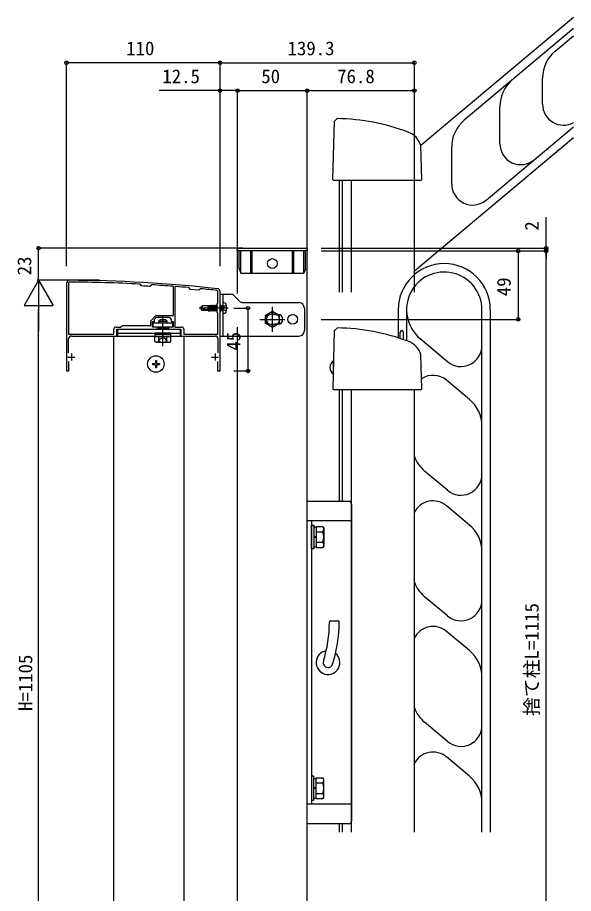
# Model space of a CAD drawing. Units: millimetres, scale not verified. Extents: x -990 to 990, y -1600 to 1602.
# Drawn here: x -392 to 6, y -1049 to -421 of the extents above; entities that cross this region are included whole.
import ezdxf
from ezdxf.enums import TextEntityAlignment as Align

# ---------------------------------------------------------------- set-up
doc = ezdxf.new("R2010")
doc.units = ezdxf.units.MM
doc.header["$LTSCALE"] = 8
for name, color, linetype in [('0-2_YKK_11', 7, 'Continuous'), ('0-3_YKK_12', 2, 'Continuous'), ('0-4_YKK_13', 4, 'Continuous'), ('0-5_YKK_D', 6, 'Continuous')]:
    doc.layers.add(name, color=color, linetype=linetype)
doc.styles.add('ＭＳ ゴシック', font='')
doc.styles.get('ＭＳ ゴシック').set_extended_font_data('MS Gothic')

msp = doc.modelspace()

# ---------------------------------------------------------------- linework, layer by layer
at = {"layer": '0-2_YKK_11'}
for p, q in [((-355.988, -611.988), (-355.988, -648.387)), ((-279.264, -614.139), (-279.588, -614.438)), ((-279.588, -614.438), (-279.588, -643.187)), ((-355.788, -661.628), (-355.788, -651.687)), ((-248.788, -651.687), (-248.788, -661.628)), ((-356.288, -664.687), (-351.288, -664.687)), ((-353.788, -662.187), (-353.788, -667.187)), ((-253.288, -664.687), (-248.288, -664.687)), ((-250.788, -662.187), (-250.788, -667.187))]:
    msp.add_line(p, q, dxfattribs=at)
for points in [[(-357.288, -611.687), (-357.288, -674.687), (-355.588, -674.687), (-355.588, -667.85)], [(-355.988, -611.988), (-355.988, -648.387), (-323.288, -648.387), (-323.288, -644.687)], [(-321.788, -643.187), (-318.288, -643.187), (-317.288, -642.187), (-296.988, -642.187), (-296.988, -638.69), (-293.285, -634.987), (-288.288, -634.987), (-280.588, -634.987), (-280.588, -614.312), (-280.864, -614.012)], [(-303.303, -613.716), (-303.511, -613.616), (-304.469, -612.539), (-304.677, -612.439)], [(-296.051, -612.943), (-296.269, -613.018), (-297.345, -613.976), (-297.562, -614.052)], [(-279.588, -614.438), (-279.588, -643.187), (-274.788, -643.187)], [(-261.115, -615.752), (-261.336, -615.82), (-262.531, -616.812), (-268.506, -616.258), (-269.506, -615.053), (-269.71, -614.946)], [(-273.288, -644.687), (-273.288, -648.387), (-248.788, -648.387), (-248.788, -633.187), (-249.288, -632.687), (-249.288, -626.687), (-248.788, -626.187), (-248.788, -617.934)], [(-248.988, -667.85), (-248.988, -674.687), (-247.288, -674.687), (-247.288, -617.687)], [(-353.788, -649.687), (-321.288, -649.687), (-321.288, -644.687), (-292.288, -644.687), (-292.288, -643.187), (-295.788, -643.187), (-295.788, -639.187), (-294.288, -639.187), (-294.288, -637.687), (-292.788, -636.187), (-288.746, -636.187), (-288.563, -636.067), (-288.013, -636.067), (-287.829, -636.187), (-283.788, -636.187), (-282.288, -637.687), (-282.288, -639.187), (-280.788, -639.187), (-280.788, -643.187), (-284.288, -643.187), (-284.288, -644.687), (-275.288, -644.687), (-275.288, -649.687), (-250.788, -649.687)]]:
    msp.add_lwpolyline(points, dxfattribs=at)
for centre, radius, start, end in [((-355.288, -611.687), 2, 89.80939, 179.99999), ((-354.988, -611.988), 1, 89.79207, 179.99998), ((-358.608, -1609.679), 999.997, 83.71122, 89.80938), ((-358.608, -1609.672), 998.69, 86.90445, 89.7921), ((-358.607, -1609.664), 997.482, 86.49138, 86.82169), ((-358.607, -1609.668), 998.686, 85.53529, 86.4087), ((-358.605, -1609.641), 998.659, 84.8931, 85.4432), ((-358.608, -1609.683), 998.701, 83.73822, 84.39786), ((-249.788, -617.934), 1, 360, 83.73824), ((-249.288, -617.687), 2, 359.99999, 83.71124), ((-321.788, -644.687), 1.5, 90.00001, 179.99999), ((-274.788, -644.687), 1.5, 0.00001, 89.99999), ((-353.788, -651.687), 2, 90.00001, 179.99999), ((-250.788, -651.687), 2, 0.00001, 89.99999)]:
    msp.add_arc(centre, radius, start, end, dxfattribs=at)
at = {"layer": '0-3_YKK_12'}
for p, q in [((-234.787, -619.184), (-234.787, -588.687)), ((-184.787, -1165.687), (-184.787, -588.687)), ((-234.787, -1165.687), (-234.787, -643.187)), ((-323.288, -649.687), (-294.038, -649.687))]:
    msp.add_line(p, q, dxfattribs=at)
msp.add_lwpolyline([(-282.538, -649.687), (-273.288, -649.687), (-273.288, -1181.687), (-323.288, -1181.687), (-323.288, -649.687)], dxfattribs=at)
at = {"layer": '0-4_YKK_13'}
for p, q in [((6.071, -421.367), (-103.359, -513.19)), ((6.071, -429.2), (-72.257, -494.925)), ((-7.143, -445.509), (6.071, -434.421)), ((-16.073, -483.495), (-16.073, -464.66)), ((-46.715, -511.817), (-46.715, -485.15)), ((-166.387, -537.475), (-165.295, -495.747)), ((-165.295, -495.747), (-163.243, -493.787)), ((-56.581, -552.263), (6.071, -499.692)), ((6.071, -507.524), (-107.987, -603.231)), ((-102.723, -537.475), (-103.361, -513.111)), ((-81.187, -540.742), (-81.187, -514.076)), ((-165.705, -538.157), (-166.387, -537.475)), ((-103.405, -538.157), (-165.705, -538.157)), ((-161.687, -618.157), (-161.687, -538.157)), ((-159.487, -618.157), (-159.487, -538.157)), ((-153.087, -618.157), (-153.087, -538.157)), ((-107.987, -618.157), (-107.987, -538.157)), ((-102.723, -537.475), (-103.405, -538.157)), ((-234.987, -588.687), (-234.987, -587.687)), ((-184.587, -588.687), (-234.987, -588.687)), ((-233.987, -586.687), (-185.587, -586.687)), ((-233.487, -601.39), (-233.487, -588.687)), ((-232.287, -604.687), (-232.287, -588.687)), ((-225.287, -604.687), (-225.287, -588.687)), ((-224.287, -604.687), (-224.287, -588.687)), ((-195.287, -604.687), (-195.287, -588.687)), ((-194.287, -604.687), (-194.287, -588.687)), ((-186.087, -601.39), (-186.087, -588.687)), ((-184.587, -588.687), (-184.587, -587.687)), ((-233.487, -601.39), (-232.287, -604.687)), ((-186.087, -601.39), (-187.287, -604.687)), ((-247.287, -649.687), (-247.287, -619.687)), ((-247.287, -619.687), (-239.944, -619.687)), ((-245.287, -619.687), (-245.287, -649.687)), ((-233.459, -624.516), (-237.116, -620.859)), ((-253.858, -631.787), (-254.648, -627.587)), ((-253.758, -631.787), (-254.548, -627.587)), ((-254.188, -628.212), (-254.548, -627.587)), ((-252.458, -631.787), (-253.248, -627.587)), ((-252.358, -631.787), (-253.148, -627.587)), ((-252.788, -628.212), (-253.148, -627.587)), ((-252.209, -628.212), (-251.848, -627.587)), ((-251.058, -631.787), (-251.848, -627.587)), ((-251.848, -627.587), (-251.748, -627.587)), ((-250.958, -631.787), (-251.748, -627.587)), ((-251.388, -628.212), (-251.748, -627.587)), ((-250.809, -628.212), (-250.448, -627.587)), ((-249.658, -631.787), (-250.448, -627.587)), ((-250.448, -627.587), (-250.348, -627.587)), ((-249.558, -631.787), (-250.348, -627.587)), ((-249.988, -628.212), (-250.348, -627.587)), ((-246.609, -628.212), (-246.248, -627.587)), ((-246.248, -627.587), (-246.148, -627.587)), ((-245.787, -630.036), (-246.248, -627.587)), ((-245.788, -628.212), (-246.148, -627.587)), ((-245.787, -629.505), (-246.148, -627.587)), ((-243.808, -626.084), (-245.287, -625.687)), ((-245.287, -625.687), (-245.287, -633.687)), ((-242.721, -627.487), (-244.652, -628.429)), ((-230.631, -625.687), (-190.787, -625.687)), ((-241.487, -629.687), (-262.287, -629.687)), ((-261.287, -629.687), (-260.225, -627.987)), ((-261.287, -629.687), (-260.225, -631.387)), ((-261.061, -629.591), (-255.787, -631.004)), ((-255.788, -627.987), (-260.225, -627.987)), ((-255.787, -631.387), (-260.225, -631.387)), ((-255.787, -631.387), (-255.788, -627.987)), ((-255.588, -628.212), (-255.788, -627.987)), ((-255.158, -631.787), (-255.788, -628.442)), ((-255.258, -631.787), (-255.787, -628.973)), ((-255.787, -630.533), (-255.619, -631.162)), ((-255.787, -631.162), (-255.619, -631.162)), ((-255.619, -631.162), (-255.258, -631.787)), ((-255.588, -628.212), (-255.009, -628.212)), ((-254.797, -631.162), (-255.588, -628.212)), ((-255.258, -631.787), (-255.158, -631.787)), ((-254.797, -631.162), (-255.158, -631.787)), ((-255.009, -628.212), (-254.219, -631.162)), ((-254.797, -631.162), (-254.219, -631.162)), ((-254.219, -631.162), (-253.858, -631.787)), ((-253.397, -631.162), (-254.188, -628.212)), ((-254.188, -628.212), (-253.609, -628.212)), ((-253.858, -631.787), (-253.758, -631.787)), ((-253.397, -631.162), (-253.758, -631.787)), ((-253.609, -628.212), (-252.819, -631.162)), ((-253.397, -631.162), (-251.419, -631.162)), ((-252.819, -631.162), (-252.458, -631.787)), ((-251.997, -631.162), (-252.788, -628.212)), ((-252.788, -628.212), (-252.209, -628.212)), ((-252.458, -631.787), (-252.358, -631.787)), ((-251.997, -631.162), (-252.358, -631.787)), ((-252.209, -628.212), (-251.419, -631.162)), ((-250.597, -631.162), (-251.388, -628.212)), ((-251.388, -628.212), (-250.809, -628.212)), ((-250.597, -631.162), (-250.958, -631.787)), ((-250.809, -628.212), (-250.019, -631.162)), ((-250.597, -631.162), (-250.019, -631.162)), ((-250.019, -631.162), (-249.658, -631.787)), ((-249.288, -630.824), (-249.988, -628.212)), ((-249.988, -628.212), (-249.409, -628.212)), ((-249.658, -631.787), (-249.558, -631.787)), ((-249.288, -631.319), (-249.558, -631.787)), ((-249.409, -628.212), (-249.288, -628.002)), ((-249.409, -628.212), (-249.288, -628.666)), ((-246.758, -631.787), (-247.288, -628.972)), ((-246.858, -631.787), (-247.288, -629.504)), ((-247.288, -630.905), (-247.219, -631.162)), ((-247.288, -631.162), (-247.219, -631.162)), ((-247.188, -628.212), (-246.609, -628.212)), ((-246.397, -631.162), (-246.758, -631.787)), ((-246.609, -628.212), (-245.819, -631.162)), ((-246.397, -631.162), (-245.787, -631.162)), ((-245.687, -627.987), (-245.788, -627.987)), ((-245.787, -631.387), (-245.788, -627.987)), ((-245.687, -631.387), (-245.787, -631.387)), ((-244.652, -628.429), (-245.321, -629.687)), ((-243.808, -633.291), (-245.287, -633.687)), ((-209.788, -646.687), (-209.788, -628.687)), ((-186.787, -629.687), (-186.787, -645.687)), ((-119.551, -630.757), (-119.551, -650.954)), ((-113.551, -630.757), (-113.551, -652.988)), ((-53.551, -630.757), (-53.551, -1005.187)), ((-291.288, -638.988), (-290.288, -637.988)), ((-291.288, -638.988), (-285.288, -638.988)), ((-291.288, -638.988), (-291.288, -640.287)), ((-290.748, -638.448), (-290.748, -640.287)), ((-286.288, -637.988), (-290.288, -637.988)), ((-288.288, -656.809), (-288.288, -635.398)), ((-285.288, -638.988), (-286.288, -637.988)), ((-285.828, -638.448), (-285.828, -640.287)), ((-285.288, -640.287), (-285.288, -638.988)), ((-218.788, -637.687), (-200.788, -637.687)), ((-208.288, -634.187), (-210.787, -634.187)), ((-208.288, -634.187), (-205.788, -634.187)), ((-320.788, -644.687), (-320.788, -649.687)), ((-320.788, -644.687), (-275.788, -644.687)), ((-291.288, -643.187), (-291.288, -643.888)), ((-291.288, -643.888), (-285.288, -643.888)), ((-291.288, -643.888), (-290.826, -644.687)), ((-290.748, -643.187), (-290.748, -644.687)), ((-285.828, -643.187), (-285.828, -644.687)), ((-285.288, -643.888), (-285.749, -644.687)), ((-285.288, -643.888), (-285.288, -643.187)), ((-275.788, -644.687), (-275.788, -649.687)), ((-210.787, -641.187), (-208.288, -641.187)), ((-205.788, -641.187), (-208.288, -641.187)), ((-166.287, -687.475), (-165.195, -645.747)), ((-165.195, -645.747), (-163.143, -643.787)), ((-320.788, -647.687), (-275.788, -647.687)), ((-320.788, -649.687), (-294.038, -649.687)), ((-293.288, -649.988), (-294.061, -650.434)), ((-294.061, -653.541), (-294.061, -650.434)), ((-282.538, -647.687), (-294.038, -647.687)), ((-294.038, -648.487), (-294.038, -649.988)), ((-294.038, -648.487), (-282.538, -648.487)), ((-294.038, -649.988), (-282.538, -649.988)), ((-293.288, -649.988), (-283.288, -649.988)), ((-291.174, -653.541), (-291.174, -650.434)), ((-285.401, -653.541), (-285.401, -650.434)), ((-283.288, -649.988), (-282.514, -650.434)), ((-282.538, -649.988), (-282.538, -648.487)), ((-282.538, -649.687), (-275.788, -649.687)), ((-282.514, -653.541), (-282.514, -650.434)), ((-247.287, -649.687), (-190.787, -649.687)), ((-118.051, -651.437), (-118.051, -646.757)), ((-116.051, -646.757), (-116.051, -652.107)), ((-103.906, -651.44), (-84.193, -667.982)), ((-293.288, -653.988), (-294.061, -653.541)), ((-293.288, -653.988), (-283.288, -653.988)), ((-283.288, -653.988), (-282.514, -653.541)), ((-102.623, -687.475), (-103.261, -663.111)), ((-295.788, -669.337), (-295.788, -670.037)), ((-295.788, -669.337), (-294.138, -669.337)), ((-295.788, -670.037), (-294.138, -670.037)), ((-293.638, -667.187), (-292.938, -667.187)), ((-293.638, -667.187), (-293.638, -668.837)), ((-293.638, -670.537), (-293.638, -672.187)), ((-292.938, -667.187), (-292.938, -668.837)), ((-292.938, -670.537), (-292.938, -672.187)), ((-292.438, -669.337), (-290.788, -669.337)), ((-292.438, -670.037), (-290.788, -670.037)), ((-290.788, -669.337), (-290.788, -670.037)), ((-166.072, -667.306), (-166.072, -677.008)), ((-165.831, -670.057), (-166.072, -670.057)), ((-293.638, -672.187), (-292.938, -672.187)), ((-165.941, -674.257), (-166.072, -674.257)), ((-68.481, -695.079), (-86.551, -679.917)), ((-165.605, -688.157), (-166.287, -687.475)), ((-103.305, -688.157), (-165.605, -688.157)), ((-161.587, -768.157), (-161.587, -688.157)), ((-159.387, -768.157), (-159.387, -688.157)), ((-152.987, -1005.187), (-152.987, -688.157)), ((-107.987, -1005.187), (-107.987, -688.157)), ((-102.623, -687.475), (-103.305, -688.157)), ((-59.551, -748.729), (-59.551, -714.183)), ((-84.193, -760.22), (-100.62, -746.435)), ((-59.551, -804.183), (-59.551, -748.729)), ((-154.987, -768.187), (-184.787, -768.187)), ((-152.987, -770.187), (-152.987, -997.187)), ((-68.481, -785.079), (-84.909, -771.294)), ((-152.987, -782.187), (-184.887, -782.187)), ((-181.687, -782.187), (-181.687, -985.187)), ((-180.087, -786.637), (-178.487, -786.637)), ((-178.487, -786.182), (-173.568, -786.182)), ((-178.487, -786.182), (-178.487, -801.193)), ((-178.487, -789.687), (-178.487, -797.687)), ((-178.487, -789.935), (-173.568, -789.935)), ((-172.987, -787.187), (-173.568, -786.182)), ((-172.987, -787.187), (-172.987, -800.187)), ((-178.487, -793.437), (-180.087, -793.437)), ((-178.487, -793.937), (-180.087, -793.937)), ((-180.087, -800.737), (-178.487, -800.737)), ((-178.487, -797.44), (-173.568, -797.44)), ((-178.487, -801.193), (-173.568, -801.193)), ((-172.987, -800.187), (-173.568, -801.193)), ((-59.551, -838.729), (-59.551, -804.183)), ((-84.193, -850.22), (-100.62, -836.435)), ((-59.551, -894.183), (-59.551, -838.729)), ((-167.884, -853.687), (-162.884, -853.687)), ((-68.481, -875.079), (-84.909, -861.294)), ((-59.551, -928.729), (-59.551, -894.183)), ((-84.193, -940.22), (-100.62, -926.435)), ((-59.551, -984.183), (-59.551, -928.729)), ((-68.481, -965.079), (-84.909, -951.294)), ((-180.087, -966.637), (-178.487, -966.637)), ((-178.487, -966.182), (-173.568, -966.182)), ((-178.487, -981.193), (-178.487, -966.182)), ((-172.987, -967.187), (-173.568, -966.182)), ((-178.487, -977.687), (-178.487, -969.687)), ((-178.487, -969.935), (-173.568, -969.935)), ((-172.987, -980.187), (-172.987, -967.187)), ((-178.487, -973.437), (-180.087, -973.437)), ((-178.487, -973.937), (-180.087, -973.937)), ((-178.487, -977.44), (-173.568, -977.44)), ((-152.987, -985.187), (-184.887, -985.187)), ((-180.087, -980.737), (-178.487, -980.737)), ((-178.487, -981.193), (-173.568, -981.193)), ((-172.987, -980.187), (-173.568, -981.193)), ((-59.551, -1005.187), (-59.551, -984.183)), ((-154.987, -999.187), (-184.787, -999.187)), ((-161.587, -1005.187), (-161.587, -999.157)), ((-159.387, -1005.187), (-159.387, -999.157))]:
    msp.add_line(p, q, dxfattribs=at)
for points in [[(-232.287, -604.687), (-187.287, -604.687), (-187.287, -588.687)], [(-255.009, -628.212), (-254.648, -627.587), (-254.548, -627.587)], [(-253.609, -628.212), (-253.248, -627.587), (-253.148, -627.587)], [(-251.419, -631.162), (-251.058, -631.787), (-250.958, -631.787)], [(-246.397, -631.162), (-247.188, -628.212), (-247.288, -628.039)], [(-247.219, -631.162), (-246.858, -631.787), (-246.758, -631.787)], [(-242.721, -631.887), (-244.652, -630.946), (-245.321, -629.687)], [(-59.551, -710.118), (-59.551, -656.495), (-59.551, -630.753)], [(-294.038, -647.687), (-294.038, -648.487), (-282.538, -648.487), (-282.538, -647.687)], [(-291.338, -653.99), (-290.188, -651.633), (-288.288, -650.622)], [(-285.238, -653.99), (-286.388, -651.633), (-288.288, -650.622)]]:
    msp.add_lwpolyline(points, dxfattribs=at)
for points in [[(-209.788, -643.461), (-214.788, -640.574), (-214.788, -634.801), (-209.788, -631.914), (-204.788, -634.801), (-204.788, -640.574)], [(-295.288, -640.287), (-281.288, -640.287), (-281.288, -643.187), (-295.288, -643.187)], [(-181.687, -802.187), (-181.687, -785.187), (-180.087, -785.187), (-180.087, -802.187)], [(-181.687, -965.187), (-181.687, -982.187), (-180.087, -982.187), (-180.087, -965.187)]]:
    msp.add_lwpolyline(points, close=True, dxfattribs=at)
for centre, radius in [((-209.787, -597.687), 3.5), ((-209.788, -637.687), 5), ((-195.287, -637.687), 3.5), ((-293.288, -669.687), 5.9)]:
    msp.add_circle(centre, radius, dxfattribs=at)
for centre, radius, start, end in [((8.927, -464.66), 25, 130, 180), ((-21.715, -485.15), 25, 130, 180), ((-1.073, -483.495), 15, 180, 298.44284), ((-166.31, -648.257), 154.5, 69.60904, 88.86229), ((-56.187, -514.076), 25, 130, 180), ((-117.705, -517.498), 15, 17.00535, 69.60904), ((-31.715, -511.817), 15, 180.00001, 310), ((-66.187, -540.742), 15, 180.00001, 310), ((-233.987, -587.687), 1, 90, 180), ((-185.587, -587.687), 1, 0, 90), ((-86.551, -630.757), 33, 0, 180), ((-86.551, -630.757), 27, 0, 229.99999), ((-86.551, -630.757), 27, 0, 229.99999), ((-239.944, -623.687), 4, 45.00008, 90), ((-245.687, -627.587), 0.4, 270, 0), ((-244.17, -627.436), 1.4, 14.32332, 75), ((-252.987, -629.687), 10.5, 345.67668, 14.32332), ((-230.631, -621.687), 4, 225.00008, 270), ((-190.787, -629.687), 4, 0, 90), ((-261.112, -629.784), 0.2, 75, 148), ((-262.195, -629.527), 2.5, 350.31336, 38.01351), ((-245.687, -631.787), 0.4, 0, 90), ((-244.17, -631.939), 1.4, 285, 345.67668), ((-210.787, -637.687), 3.5, 90, 270), ((-205.788, -637.687), 3.5, 270, 90), ((-190.787, -645.687), 4, 270, 0), ((-166.21, -798.257), 154.5, 69.60904, 88.86229), ((-117.051, -646.757), 1, 0, 180), ((-292.618, -652.544), 2.556, 55.61708, 124.38292), ((-288.288, -659.542), 9.554, 72.41276, 107.58724), ((-283.958, -652.544), 2.556, 55.61708, 124.38292), ((-292.618, -651.432), 2.556, 235.61708, 304.38292), ((-288.288, -644.434), 9.554, 252.41276, 287.58724), ((-283.958, -651.432), 2.556, 235.61708, 304.38292), ((-117.605, -667.498), 15, 17.00535, 69.60904), ((-74.551, -656.491), 15, 230.00011, 0), ((-294.138, -668.837), 0.5, 270, 0), ((-294.138, -670.537), 0.5, 0, 90), ((-292.438, -668.837), 0.5, 180, 270), ((-292.438, -670.537), 0.5, 90, 180), ((-162.373, -672.157), 6.1, 127.32274, 232.67726), ((-94.551, -692.785), 15, 50.00011, 123.17318), ((-84.551, -714.23), 25, 0, 50.00011), ((-84.551, -727.284), 25, 200.36936, 230.00037), ((-74.551, -748.729), 15, 230.00011, 0), ((-154.987, -770.187), 2, 0, 90), ((-94.551, -782.785), 15, 50.00011, 153.60881), ((-176.31, -788.058), 3.323, 325.61575, 34.38425), ((-185.407, -793.687), 12.419, 342.41205, 17.58795), ((-84.551, -804.23), 25, 0, 50.00011), ((-176.31, -799.317), 3.323, 325.61575, 34.38425), ((-84.551, -817.284), 25, 200.36936, 230.00037), ((-74.551, -838.729), 15, 230.00011, 0), ((-167.884, -854.687), 1, 90, 179.9168), ((-162.884, -854.687), 1, 359.921, 90), ((-261.884, -854.551), 93, 342.42628, 359.9168), ((-261.884, -854.551), 100, 342.42628, 359.921), ((-94.551, -872.785), 15, 50.00011, 153.60881), ((-169.887, -883.687), 8.5, 99.06344, 50.39019), ((-84.551, -894.23), 25, 0, 50.00011), ((-169.887, -883.687), 3.5, 162.42628, 342.42628), ((-84.551, -907.284), 25, 200.36936, 230.00037), ((-74.551, -928.729), 15, 230.00011, 0), ((-94.551, -962.785), 15, 50.00011, 153.60881), ((-176.31, -968.058), 3.323, 325.61575, 34.38425), ((-84.551, -984.23), 25, 0, 50.00011), ((-185.407, -973.687), 12.419, 342.41205, 17.58795), ((-176.31, -979.317), 3.323, 325.61575, 34.38425), ((-154.987, -997.187), 2, 270, 0)]:
    msp.add_arc(centre, radius, start, end, dxfattribs=at)
for centre, major_axis, start_param, end_param in [((-224.787, -602.77), (0, 1.38), 4.712389, 7.8539816), ((-194.787, -602.77), (0, -1.38), 1.5707963, 4.712389)]:
    msp.add_ellipse(centre, major_axis=major_axis, ratio=0.362319, start_param=start_param, end_param=end_param, dxfattribs=at)
at = {"layer": '0-5_YKK_D'}
for p, q in [((-357.288, -599.687), (-357.288, -452.787)), ((-247.288, -453.787), (-357.288, -453.787)), ((-247.288, -599.687), (-247.288, -452.787)), ((-247.288, -599.687), (-247.288, -452.787)), ((-247.288, -453.787), (-107.987, -453.787)), ((-107.987, -599.687), (-107.987, -452.787)), ((-247.288, -599.687), (-247.288, -472.787)), ((-234.787, -599.687), (-234.787, -472.787)), ((-234.787, -599.687), (-234.787, -472.787)), ((-234.787, -473.787), (-184.787, -473.787)), ((-184.787, -599.687), (-184.787, -472.787)), ((-184.787, -599.687), (-184.787, -472.787)), ((-184.787, -473.787), (-107.987, -473.787)), ((-107.987, -599.687), (-107.987, -472.787)), ((-13.551, -586.687), (-13.551, -564.487)), ((-230.987, -586.687), (-378.288, -586.687)), ((-377.288, -609.687), (-377.288, -586.687)), ((-174.787, -586.687), (-12.551, -586.687)), ((-174.787, -588.687), (-12.551, -588.687)), ((-174.787, -588.687), (-32.551, -588.687)), ((-174.787, -588.687), (-12.551, -588.687)), ((-33.551, -588.687), (-33.551, -637.687)), ((-13.551, -588.687), (-13.551, -586.687)), ((-13.551, -588.687), (-13.551, -593.787)), ((-13.551, -1165.687), (-13.551, -588.687)), ((-377.288, -609.687), (-387.788, -627.874)), ((-333.788, -609.687), (-378.288, -609.687)), ((-356.288, -609.687), (-378.288, -609.687)), ((-377.288, -609.687), (-366.788, -627.874)), ((-377.288, -609.687), (-377.288, -646.06)), ((-387.788, -627.874), (-366.788, -627.874)), ((-377.288, -1155.687), (-377.288, -630.687)), ((-237.288, -629.687), (-226.288, -629.687)), ((-227.288, -629.687), (-227.288, -674.687)), ((-174.787, -637.687), (-32.551, -637.687)), ((-237.288, -674.687), (-226.288, -674.687))]:
    msp.add_line(p, q, dxfattribs=at)
msp.add_lwpolyline([(-234.787, -473.787), (-247.288, -473.787), (-291.028, -473.787)], dxfattribs=at)
for centre in [(-357.288, -453.787), (-247.288, -453.787), (-247.288, -453.787), (-107.987, -453.787), (-247.288, -473.787), (-234.787, -473.787), (-234.787, -473.787), (-184.787, -473.787), (-184.787, -473.787), (-107.987, -473.787), (-377.288, -586.687), (-33.551, -588.687), (-13.551, -586.687), (-13.551, -588.687), (-13.551, -588.687), (-227.288, -629.687), (-33.551, -637.687), (-227.288, -674.687)]:
    msp.add_circle(centre, 1.275, dxfattribs=at)

# ---------------------------------------------------------------- texts
at = {"layer": '0-5_YKK_D', "style": 'ＭＳ ゴシック'}
for s, p in [('110', (-314.528, -451.387)), ('139.3', (-198.878, -451.387)), ('12.5', (-288.628, -471.387)), ('50', (-217.707, -471.387)), ('76.8', (-163.307, -471.387))]:
    msp.add_text(s, height=9.897, dxfattribs=at).set_placement(p, align=Align.BOTTOM_LEFT)
for s, p in [('2', (-15.951, -574.087)), ('23', (-379.688, -606.107)), ('49', (-35.951, -621.107)), ('45', (-229.688, -660.107)), ('捨て柱L=1115', (-15.951, -921.93)), ('H=1105', (-378.888, -918.387))]:
    msp.add_text(s, height=9.897, rotation=90, dxfattribs=at).set_placement(p, align=Align.BOTTOM_LEFT)

doc.saveas('drawing.dxf')
